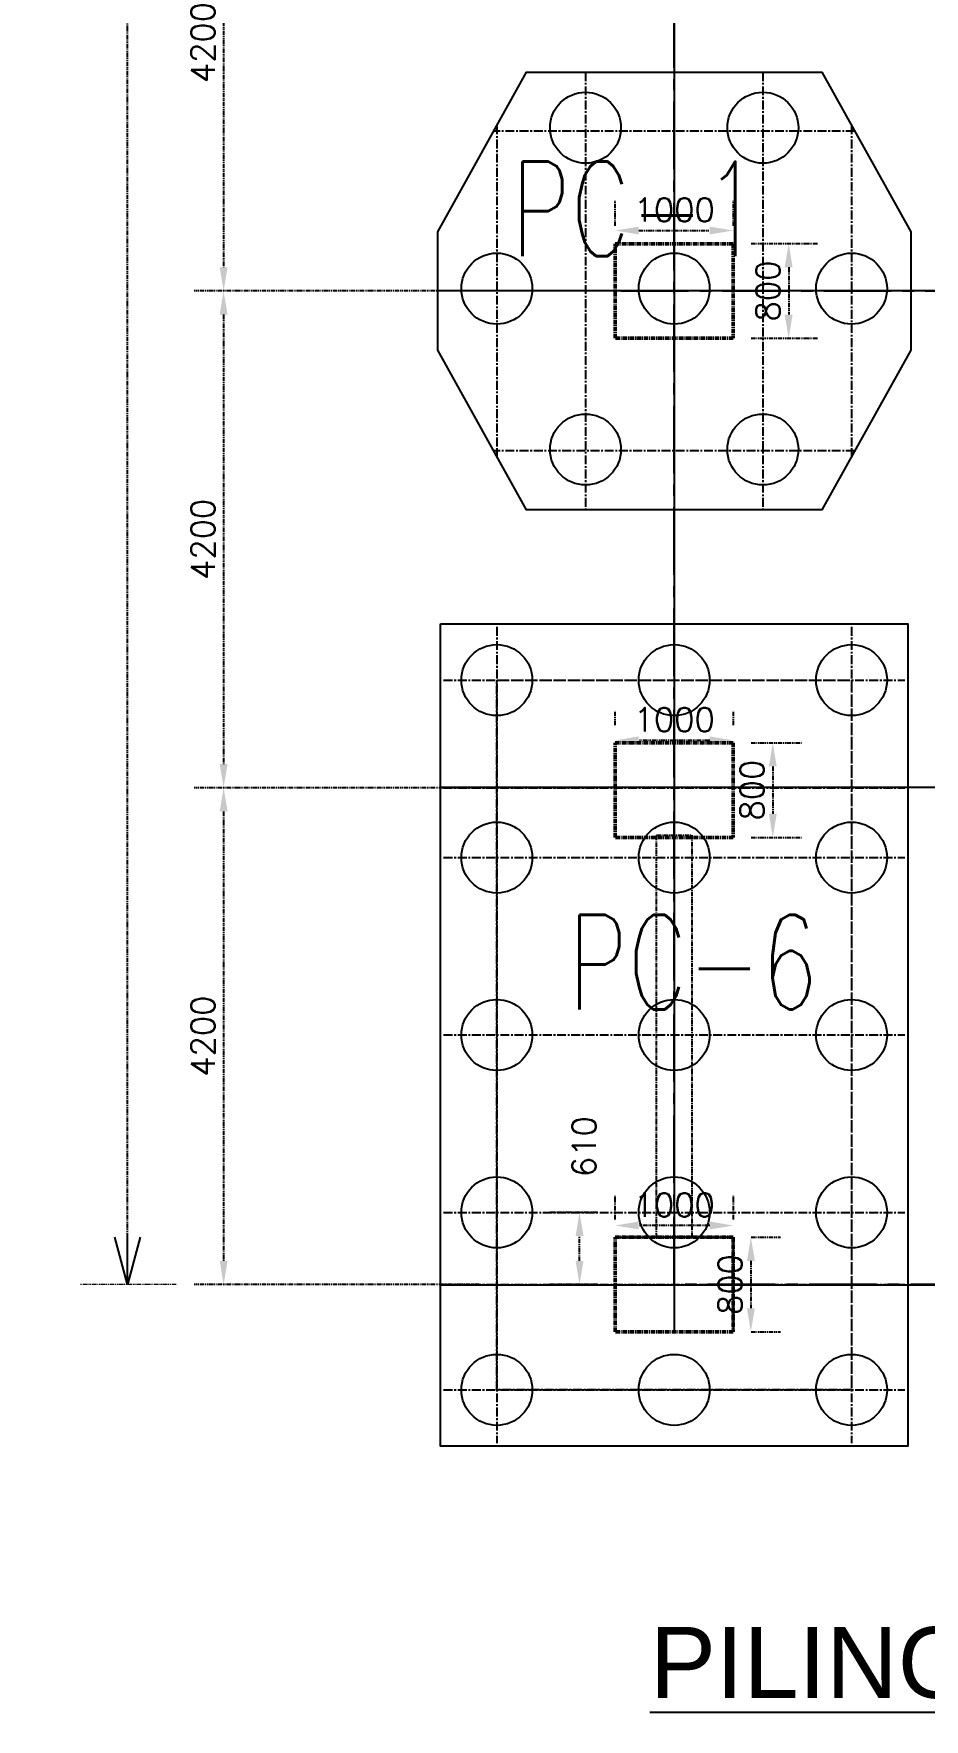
# Model space of a CAD drawing. Header units: millimetres. Extents: x 6239764 to 13047540, y 367704 to 979893.
# Drawn here: x 6440233 to 6447765, y 460155 to 474405 of the extents above; entities that cross this region are included whole.
import ezdxf

# ---------------------------------------------------------------- set-up
doc = ezdxf.new("R2010")
doc.units = ezdxf.units.MM
doc.header["$LTSCALE"] = 300
for name, pattern in [('CENTER2', [28.575, 19.05, -3.175, 3.175, -3.175]), ('CENTERX2', [4, 2.5, -0.5, 0.5, -0.5]), ('G', [2, 1.25, -0.25, 0.25, -0.25]), ('K', [2.5, 1.25, -0.25, 0.25, -0.25, 0.25, -0.25])]:
    doc.linetypes.add(name, pattern=pattern)
for name, color, linetype in [('01', 3, 'Continuous'), ('05', 1, 'G'), ('07', 6, 'K'), ('BOU', 12, 'Continuous'), ('TEXT', 7, 'Continuous')]:
    doc.layers.add(name, color=color, linetype=linetype)
doc.styles.add('1-100', font='romans.shx', dxfattribs={"height": 200})
doc.styles.add('1-37.5', font='arial.ttf')
doc.styles.get("Standard").update_dxf_attribs({"font": 'txt8.shx', "width": 0.7, "bigfont": 'hztxt_ii.shx'})
doc.dimstyles.new('1-100', dxfattribs={"dimtxt": 210, "dimasz": 200, "dimexe": 250, "dimexo": 150, "dimgap": 75, "dimtad": 1, "dimdec": 0, "dimzin": 3, "dimdsep": 46, "dimtxsty": '1-100', "dimcen": 0.09, "dimclrd": 161, "dimclre": 161, "dimclrt": 161, "dimadec": 0, "dimazin": 0, "dimtfac": 1, "dimtdec": 0, "dimtofl": 0, "dimtmove": 2, "dimatfit": 3, "dimfxl": 1, "dimtolj": 1, "dimtzin": 0, "dimarcsym": 0})
doc.dimstyles.new('STANDARD$0', dxfattribs={"dimscale": 200, "dimtxt": 3, "dimasz": 2, "dimexe": 2, "dimexo": 2, "dimgap": 0.5, "dimtad": 1, "dimdec": 0, "dimdsep": 46, "dimtxsty": 'Standard', "dimblk": 'OPEN30', "dimcen": 0, "dimclrd": 256, "dimclre": 256, "dimclrt": 256, "dimadec": 0, "dimazin": 0, "dimtfac": 1, "dimtdec": 0, "dimtmove": 0, "dimatfit": 3, "dimldrblk": 'OPEN30', "dimfxl": 2, "dimlwd": 25, "dimlwe": 15, "dimarcsym": 0})

# ---------------------------------------------------------------- blocks, each defined once
blk = doc.blocks.new('*D210')
at = {"layer": '07', "color": 161, "lineweight": -2, "ltscale": 0.1, "transparency": 16777216}
for p, q in [((6444750, 476430), (6441589, 476430)), ((6441839, 476230), (6441839, 472430)), ((6444750, 472230), (6441589, 472230))]:
    blk.add_line(p, q, dxfattribs=at)
at = {"layer": '07', "color": 161, "ltscale": 0.1, "transparency": 16777216}
for points in [[(6441806, 476230), (6441873, 476230), (6441839, 476430)], [(6441806, 472430), (6441873, 472430), (6441839, 472230)]]:
    blk.add_solid(points, dxfattribs=at)
at = {"layer": 'Defpoints', "color": 0, "ltscale": 0.1, "transparency": 16777216}
for p in [(6444900, 476430), (6441839, 472230), (6444900, 472230)]:
    blk.add_point(p, dxfattribs=at)
at = {"layer": '07', "color": 161, "ltscale": 0.1, "transparency": 16777216, "insert": (6441664, 474330), "char_height": 200, "attachment_point": 5, "rotation": 90, "style": '1-100'}
blk.add_mtext('\\A1;4200', dxfattribs=at)
blk = doc.blocks.new('*D211')
at = {"layer": '07', "color": 161, "lineweight": -2, "ltscale": 0.1, "transparency": 16777216}
for p, q in [((6444750, 472230), (6441589, 472230)), ((6441839, 472030), (6441839, 468230)), ((6445050, 468030), (6441589, 468030))]:
    blk.add_line(p, q, dxfattribs=at)
at = {"layer": '07', "color": 161, "ltscale": 0.1, "transparency": 16777216}
for points in [[(6441806, 472030), (6441873, 472030), (6441839, 472230)], [(6441806, 468230), (6441873, 468230), (6441839, 468030)]]:
    blk.add_solid(points, dxfattribs=at)
at = {"layer": 'Defpoints', "color": 0, "ltscale": 0.1, "transparency": 16777216}
for p in [(6444900, 472230), (6441839, 468030), (6445200, 468030)]:
    blk.add_point(p, dxfattribs=at)
at = {"layer": '07', "color": 161, "ltscale": 0.1, "transparency": 16777216, "insert": (6441664, 470130), "char_height": 200, "attachment_point": 5, "rotation": 90, "style": '1-100'}
blk.add_mtext('\\A1;4200', dxfattribs=at)
blk = doc.blocks.new('*D212')
at = {"layer": '07', "color": 161, "lineweight": -2, "ltscale": 0.1, "transparency": 16777216}
for p, q in [((6444000, 468030), (6441589, 468030)), ((6441839, 467830), (6441839, 464030)), ((6444000, 463830), (6441589, 463830))]:
    blk.add_line(p, q, dxfattribs=at)
at = {"layer": '07', "color": 161, "ltscale": 0.1, "transparency": 16777216}
for points in [[(6441806, 467830), (6441873, 467830), (6441839, 468030)], [(6441806, 464030), (6441873, 464030), (6441839, 463830)]]:
    blk.add_solid(points, dxfattribs=at)
at = {"layer": 'Defpoints', "color": 0, "ltscale": 0.1, "transparency": 16777216}
for p in [(6444150, 468030), (6441839, 463830), (6444150, 463830)]:
    blk.add_point(p, dxfattribs=at)
at = {"layer": '07', "color": 161, "ltscale": 0.1, "transparency": 16777216, "insert": (6441664, 465930), "char_height": 200, "attachment_point": 5, "rotation": 90, "style": '1-100'}
blk.add_mtext('\\A1;4200', dxfattribs=at)
blk = doc.blocks.new('*D255')
at = {"layer": '07', "color": 161, "lineweight": -2, "ltscale": 0.1, "transparency": 16777216}
for p, q in [((6445000, 464440), (6444599, 464440)), ((6444849, 464030), (6444849, 464240)), ((6445000, 463830), (6444599, 463830))]:
    blk.add_line(p, q, dxfattribs=at)
at = {"layer": '07', "color": 161, "ltscale": 0.1, "transparency": 16777216}
for points in [[(6444816, 464240), (6444883, 464240), (6444849, 464440)], [(6444816, 464030), (6444883, 464030), (6444849, 463830)]]:
    blk.add_solid(points, dxfattribs=at)
at = {"layer": 'Defpoints', "color": 0, "ltscale": 0.1, "transparency": 16777216}
for p in [(6444849, 464440), (6445150, 464440), (6445150, 463830)]:
    blk.add_point(p, dxfattribs=at)
at = {"layer": '07', "color": 161, "ltscale": 0.1, "transparency": 16777216, "insert": (6444888, 464996), "char_height": 200, "attachment_point": 5, "rotation": 90, "style": '1-100'}
blk.add_mtext('\\A1;610', dxfattribs=at)
blk = doc.blocks.new('*D1048')
at = {"layer": '07', "color": 161, "lineweight": -2, "ltscale": 0.1, "transparency": 16777216}
for p, q in [((6445150, 472780), (6445150, 472991)), ((6446150, 472780), (6446150, 472991)), ((6445350, 472741), (6445950, 472741))]:
    blk.add_line(p, q, dxfattribs=at)
at = {"layer": '07', "color": 161, "ltscale": 0.1, "transparency": 16777216}
for points in [[(6445350, 472774), (6445350, 472708), (6445150, 472741)], [(6445950, 472774), (6445950, 472708), (6446150, 472741)]]:
    blk.add_solid(points, dxfattribs=at)
at = {"layer": 'Defpoints', "color": 0, "ltscale": 0.1, "transparency": 16777216}
for p in [(6446150, 472741), (6445150, 472630), (6446150, 472630)]:
    blk.add_point(p, dxfattribs=at)
at = {"layer": '07', "color": 161, "ltscale": 0.1, "transparency": 16777216, "insert": (6445650, 472916), "char_height": 200, "attachment_point": 5, "style": '1-100'}
blk.add_mtext('\\A1;1000', dxfattribs=at)
blk = doc.blocks.new('*D1049')
at = {"layer": '07', "color": 161, "lineweight": -2, "ltscale": 0.1, "transparency": 16777216}
for p, q in [((6446300, 472630), (6446868, 472630)), ((6446618, 472430), (6446618, 472030)), ((6446300, 471830), (6446868, 471830))]:
    blk.add_line(p, q, dxfattribs=at)
at = {"layer": '07', "color": 161, "ltscale": 0.1, "transparency": 16777216}
for points in [[(6446584, 472430), (6446651, 472430), (6446618, 472630)], [(6446584, 472030), (6446651, 472030), (6446618, 471830)]]:
    blk.add_solid(points, dxfattribs=at)
at = {"layer": 'Defpoints', "color": 0, "ltscale": 0.1, "transparency": 16777216}
for p in [(6446150, 472630), (6446150, 471830), (6446618, 471830)]:
    blk.add_point(p, dxfattribs=at)
at = {"layer": '07', "color": 161, "ltscale": 0.1, "transparency": 16777216, "insert": (6446443, 472230), "char_height": 200, "attachment_point": 5, "rotation": 90, "style": '1-100'}
blk.add_mtext('\\A1;800', dxfattribs=at)
blk = doc.blocks.new('*D1050')
at = {"layer": '07', "color": 161, "lineweight": -2, "ltscale": 0.1, "transparency": 16777216}
for p, q in [((6445150, 468560), (6445150, 468681)), ((6446150, 468560), (6446150, 468681)), ((6445950, 468431), (6445350, 468431))]:
    blk.add_line(p, q, dxfattribs=at)
at = {"layer": '07', "color": 161, "ltscale": 0.1, "transparency": 16777216}
for points in [[(6445350, 468464), (6445350, 468398), (6445150, 468431)], [(6445950, 468464), (6445950, 468398), (6446150, 468431)]]:
    blk.add_solid(points, dxfattribs=at)
at = {"layer": 'Defpoints', "color": 0, "ltscale": 0.1, "transparency": 16777216}
for p in [(6445150, 468431), (6445150, 468410), (6446150, 468410)]:
    blk.add_point(p, dxfattribs=at)
at = {"layer": '07', "color": 161, "ltscale": 0.1, "transparency": 16777216, "insert": (6445650, 468606), "char_height": 200, "attachment_point": 5, "style": '1-100'}
blk.add_mtext('\\A1;1000', dxfattribs=at)
blk = doc.blocks.new('*D1051')
at = {"layer": '07', "color": 161, "lineweight": -2, "ltscale": 0.1, "transparency": 16777216}
for p, q in [((6446300, 468410), (6446734, 468410)), ((6446484, 468210), (6446484, 467810)), ((6446300, 467610), (6446734, 467610))]:
    blk.add_line(p, q, dxfattribs=at)
at = {"layer": '07', "color": 161, "ltscale": 0.1, "transparency": 16777216}
for points in [[(6446450, 468210), (6446517, 468210), (6446484, 468410)], [(6446450, 467810), (6446517, 467810), (6446484, 467610)]]:
    blk.add_solid(points, dxfattribs=at)
at = {"layer": 'Defpoints', "color": 0, "ltscale": 0.1, "transparency": 16777216}
for p in [(6446150, 468410), (6446150, 467610), (6446484, 467610)]:
    blk.add_point(p, dxfattribs=at)
at = {"layer": '07', "color": 161, "ltscale": 0.1, "transparency": 16777216, "insert": (6446309, 468010), "char_height": 200, "attachment_point": 5, "rotation": 90, "style": '1-100'}
blk.add_mtext('\\A1;800', dxfattribs=at)
blk = doc.blocks.new('*D1052')
at = {"layer": '07', "color": 161, "lineweight": -2, "ltscale": 0.1, "transparency": 16777216}
for p, q in [((6445150, 464380), (6445150, 464579)), ((6446150, 464380), (6446150, 464579)), ((6445950, 464329), (6445350, 464329))]:
    blk.add_line(p, q, dxfattribs=at)
at = {"layer": '07', "color": 161, "ltscale": 0.1, "transparency": 16777216}
for points in [[(6445350, 464363), (6445350, 464296), (6445150, 464329)], [(6445950, 464363), (6445950, 464296), (6446150, 464329)]]:
    blk.add_solid(points, dxfattribs=at)
at = {"layer": 'Defpoints', "color": 0, "ltscale": 0.1, "transparency": 16777216}
for p in [(6445150, 464329), (6445150, 464230), (6446150, 464230)]:
    blk.add_point(p, dxfattribs=at)
at = {"layer": '07', "color": 161, "ltscale": 0.1, "transparency": 16777216, "insert": (6445650, 464504), "char_height": 200, "attachment_point": 5, "style": '1-100'}
blk.add_mtext('\\A1;1000', dxfattribs=at)
blk = doc.blocks.new('*D1053')
at = {"layer": '07', "color": 161, "lineweight": -2, "ltscale": 0.1, "transparency": 16777216}
for p, q in [((6446300, 464230), (6446548, 464230)), ((6446298, 464030), (6446298, 463630)), ((6446300, 463430), (6446548, 463430))]:
    blk.add_line(p, q, dxfattribs=at)
at = {"layer": '07', "color": 161, "ltscale": 0.1, "transparency": 16777216}
for points in [[(6446265, 464030), (6446332, 464030), (6446298, 464230)], [(6446265, 463630), (6446332, 463630), (6446298, 463430)]]:
    blk.add_solid(points, dxfattribs=at)
at = {"layer": 'Defpoints', "color": 0, "ltscale": 0.1, "transparency": 16777216}
for p in [(6446150, 464230), (6446150, 463430), (6446298, 463430)]:
    blk.add_point(p, dxfattribs=at)
at = {"layer": '07', "color": 161, "ltscale": 0.1, "transparency": 16777216, "insert": (6446123, 463830), "char_height": 200, "attachment_point": 5, "rotation": 90, "style": '1-100'}
blk.add_mtext('\\A1;800', dxfattribs=at)
blk = doc.blocks.new('_Open30')
at = {"color": 0, "linetype": 'ByBlock', "lineweight": -2}
for p, q in [((-1, 0.268), (0, 0)), ((0, 0), (-1, -0.268)), ((0, 0), (-1, 0))]:
    blk.add_line(p, q, dxfattribs=at)
blk = doc.blocks.new('*D1240')
at = {"layer": '07', "lineweight": 15, "ltscale": 0.1, "transparency": 16777216}
for p, q in [((6441439, 489030), (6440627, 489030)), ((6441439, 463830), (6440627, 463830))]:
    blk.add_line(p, q, dxfattribs=at)
at = {"layer": '07', "lineweight": 25, "ltscale": 0.1, "transparency": 16777216}
blk.add_line((6441027, 464230), (6441027, 488630), dxfattribs=at)
at = {"layer": 'Defpoints', "color": 0, "ltscale": 0.1, "transparency": 16777216}
for p in [(6441027, 489030), (6441839, 489030), (6441839, 463830)]:
    blk.add_point(p, dxfattribs=at)
at = {"layer": '07', "lineweight": 25, "ltscale": 0.1, "transparency": 16777216, "xscale": 400, "yscale": 400, "zscale": 400}
for p, rotation in [((6441027, 489030), 90), ((6441027, 463830), 270)]:
    blk.add_blockref('_Open30', p, dxfattribs=dict(at, rotation=rotation))
at = {"layer": '07', "ltscale": 0.1, "transparency": 16777216, "insert": (6440627, 476430), "char_height": 600, "attachment_point": 5, "rotation": 90}
blk.add_mtext('25200', dxfattribs=at)

msp = doc.modelspace()

# ---------------------------------------------------------------- linework, layer by layer
at = {"color": 7, "ltscale": 0.1}
for p, q in [((6445649.7, 495306.1), (6445649.7, 463429.9)), ((6443649.7, 472232.7), (6478457.2, 472232.7)), ((6443674.7, 468035.2), (6478457.2, 468035.2)), ((6445149.7, 464229.9), (6446149.7, 464229.9)), ((6446149.7, 464229.9), (6446149.7, 463429.9)), ((6443674.7, 463826.5), (6478457.2, 463826.5))]:
    msp.add_line(p, q, dxfattribs=at)
at = {"color": 7, "linetype": 'CENTERX2', "ltscale": 0.1}
for p, q in [((6444899.7, 474079.9), (6444899.7, 470379.9)), ((6446399.7, 474079.9), (6446399.7, 470379.9)), ((6447177.5, 473579.9), (6444121.9, 473579.9)), ((6444149.7, 473629.9), (6444149.7, 470829.9)), ((6447149.7, 473629.9), (6447149.7, 470829.9)), ((6447649.7, 472229.9), (6443649.7, 472229.9)), ((6447177.5, 470879.9), (6444121.9, 470879.9)), ((6444149.7, 469389.9), (6444149.7, 462489.9)), ((6447149.7, 469389.9), (6447149.7, 462489.9)), ((6443699.7, 468939.9), (6447599.7, 468939.9)), ((6443699.7, 468029.9), (6447599.7, 468029.9)), ((6443699.7, 467439.9), (6447599.7, 467439.9)), ((6443699.7, 465939.9), (6447599.7, 465939.9)), ((6443699.7, 464439.9), (6447599.7, 464439.9)), ((6443699.7, 463829.9), (6447599.7, 463829.9)), ((6443699.7, 462939.9), (6447599.7, 462939.9))]:
    msp.add_line(p, q, dxfattribs=at)
at = {"color": 7, "ltscale": 0.1}
msp.add_lwpolyline([(6443674.7, 469414.9), (6447624.7, 469414.9), (6447624.7, 462464.9), (6443674.7, 462464.9)], close=True, dxfattribs=at)
at = {"color": 7, "linetype": 'CENTERX2', "ltscale": 0.1}
msp.add_lwpolyline([(6444149.7, 468939.9), (6447149.7, 468939.9), (6447149.7, 462939.9), (6444149.7, 462939.9)], close=True, dxfattribs=at)
at = {"color": 7, "ltscale": 0.1}
for centre in [(6444899.7, 473609.9), (6446399.7, 473609.9), (6444149.7, 472249.9), (6445649.7, 472249.9), (6447149.7, 472249.9), (6444899.7, 470889.9), (6446399.7, 470889.9), (6444149.7, 468939.9), (6445649.7, 468939.9), (6447149.7, 468939.9), (6444149.7, 467439.9), (6445649.7, 467439.9), (6447149.7, 467439.9), (6444149.7, 465939.9), (6445649.7, 465939.9), (6447149.7, 465939.9), (6444149.7, 464439.9), (6445649.7, 464439.9), (6447149.7, 464439.9), (6444149.7, 462939.9), (6445649.7, 462939.9), (6447149.7, 462939.9)]:
    msp.add_circle(centre, 300, dxfattribs=at)
at = {"layer": '01', "color": 7, "linetype": 'CENTER2', "ltscale": 0.1}
for p, q in [((6445649.7, 463829.9), (6445649.7, 489029.9)), ((6445199.7, 472229.9), (6469649.7, 472229.9)), ((6469649.7, 463829.9), (6445649.7, 463829.9))]:
    msp.add_line(p, q, dxfattribs=at)
at = {"layer": '05', "color": 7, "lineweight": 50, "ltscale": 0.1}
for points in [[(6445149.7, 472629.9), (6446149.7, 472629.9), (6446149.7, 471829.9), (6445149.7, 471829.9)], [(6445149.7, 468409.9), (6446149.7, 468409.9), (6446149.7, 467609.9), (6445149.7, 467609.9)], [(6445149.7, 464229.9), (6446149.7, 464229.9), (6446149.7, 463429.9), (6445149.7, 463429.9)], [(6445149.7, 464229.9), (6446149.7, 464229.9), (6446149.7, 463429.9), (6445149.7, 463429.9)]]:
    msp.add_lwpolyline(points, close=True, dxfattribs=at)
at = {"layer": '05', "color": 7, "ltscale": 0.1}
msp.add_lwpolyline([(6445499.7, 467629.9), (6445799.7, 467629.9), (6445799.7, 464229.9), (6445499.7, 464229.9)], close=True, dxfattribs=at)
at = {"layer": 'BOU', "color": 7, "ltscale": 0.1}
msp.add_lwpolyline([(6443649.7, 471729.9), (6443649.7, 472729.9), (6444399.7, 474079.9), (6446899.7, 474079.9), (6447649.7, 472729.9), (6447649.7, 471729.9), (6446899.7, 470379.9), (6444399.7, 470379.9), (6443649.7, 471729.9)], dxfattribs=at)

# ---------------------------------------------------------------- texts
at = {"layer": '07', "color": 7, "ltscale": 0.1, "width": 0.7}
for s, p in [('PC-1', (6444270.6, 472524.5)), ('PC-6', (6444753.3, 466155.7))]:
    msp.add_text(s, height=800, dxfattribs=at).set_placement(p)
at = {"layer": 'TEXT', "color": 7, "linetype": 'Continuous', "ltscale": 0.5, "insert": (6445444.1, 460935.3), "char_height": 600, "attachment_point": 1, "style": '1-37.5'}
msp.add_mtext('{\\LPILING LAYOUT PLAN ( SCALE=1:60)}', dxfattribs=at)

# ---------------------------------------------------------------- dimensions: what is measured, and where the dimension line sits
at = {"layer": '07', "color": 7, "ltscale": 0.1}
dim = msp.add_linear_dim(base=(6441026.8, 489029.9), p1=(6441839.2, 463829.9), p2=(6441839.2, 489029.9), angle=90, dimstyle='STANDARD$0', override={"dimarcsym": 1}, dxfattribs=at)
dim.commit()
dim.dimension.update_dxf_attribs({"geometry": '*D1240', "text_midpoint": (6440626.8, 476429.9)})
for base, p1, p2, picture, middle in [((6441839.2, 472229.9), (6444899.7, 476429.9), (6444899.7, 472229.9), '*D210', (6441664.2, 474329.9)), ((6446617.6, 471829.9), (6446149.7, 472629.9), (6446149.7, 471829.9), '*D1049', (6446442.6, 472229.9)), ((6441839.2, 468029.9), (6444899.7, 472229.9), (6445199.7, 468029.9), '*D211', (6441664.2, 470129.9)), ((6446483.8, 467609.9), (6446149.7, 468409.9), (6446149.7, 467609.9), '*D1051', (6446308.8, 468009.9)), ((6441839.2, 463829.9), (6444149.7, 468029.9), (6444149.7, 463829.9), '*D212', (6441664.2, 465929.9)), ((6446298.3, 463429.9), (6446149.7, 464229.9), (6446149.7, 463429.9), '*D1053', (6446123.3, 463829.9))]:
    dim = msp.add_linear_dim(base=base, p1=p1, p2=p2, angle=90, dimstyle='1-100', dxfattribs=at)
    dim.commit()
    dim.dimension.update_dxf_attribs({"geometry": picture, "text_midpoint": middle})
for base, p1, p2, picture, middle in [((6446149.7, 472741.1), (6445149.7, 472629.9), (6446149.7, 472629.9), '*D1048', (6445649.7, 472916.1)), ((6445149.7, 468430.9), (6446149.7, 468409.9), (6445149.7, 468409.9), '*D1050', (6445649.7, 468605.9)), ((6445149.7, 464329.4), (6446149.7, 464229.9), (6445149.7, 464229.9), '*D1052', (6445649.7, 464504.4))]:
    dim = msp.add_linear_dim(base=base, p1=p1, p2=p2, dimstyle='1-100', dxfattribs=at)
    dim.commit()
    dim.dimension.update_dxf_attribs({"geometry": picture, "text_midpoint": middle})
dim = msp.add_linear_dim(base=(6444849.4, 464439.9), p1=(6445149.7, 463829.9), p2=(6445149.7, 464439.9), angle=90, dimstyle='1-100', dxfattribs=at)
dim.commit()
dim.dimension.update_dxf_attribs({"geometry": '*D255', "text_midpoint": (6444887.6, 464996), "dimtype": 160})

doc.saveas('drawing.dxf')
